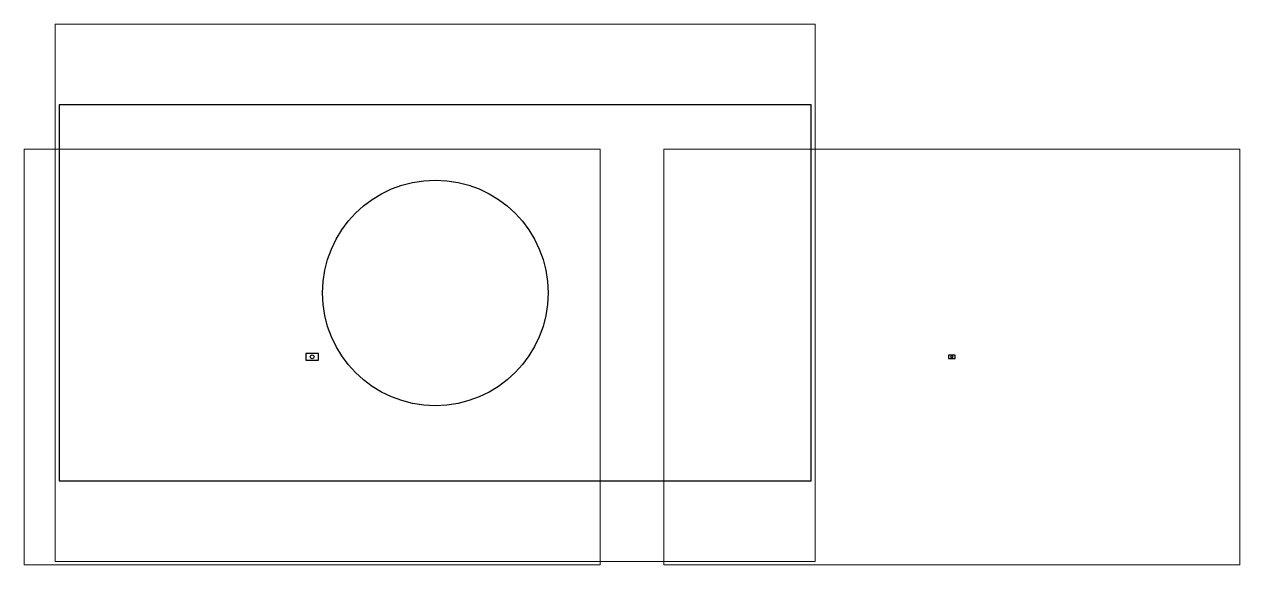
# Paper-space layout 'A3-1to1' of a CAD drawing. Header units: millimetres. Extents: x 20 to 400, y 20 to 189.
# The model-space entities are those that its viewports show. They can reach past a viewport. Long polylines and large blocks are cut down to what shows.
import ezdxf

# ---------------------------------------------------------------- set-up
doc = ezdxf.new("R2010")
doc.units = ezdxf.units.MM

msp = doc.modelspace()

# ---------------------------------------------------------------- linework, layer by layer
msp.add_lwpolyline([(0, 0), (200, 0), (200, 100), (0, 100)], close=True)
msp.add_circle((100, 50), 30)

psp = doc.layouts.new('A3-1to1')

# ---------------------------------------------------------------- viewports
at = {"layer": '0'}
for center, size, view_height, status in [((148.5, 105), (237.6, 168), 142.908, 3), ((310, 85), (180, 130), 13000, 4)]:
    psp.add_viewport(center=center, size=size, view_center_point=(100, 50), view_height=view_height, status=status, dxfattribs=at)
psp.add_viewport(center=(110, 85), size=(180, 130), view_center_point=(100, 50), view_height=6500, dxfattribs=at)

doc.saveas('drawing.dxf')
